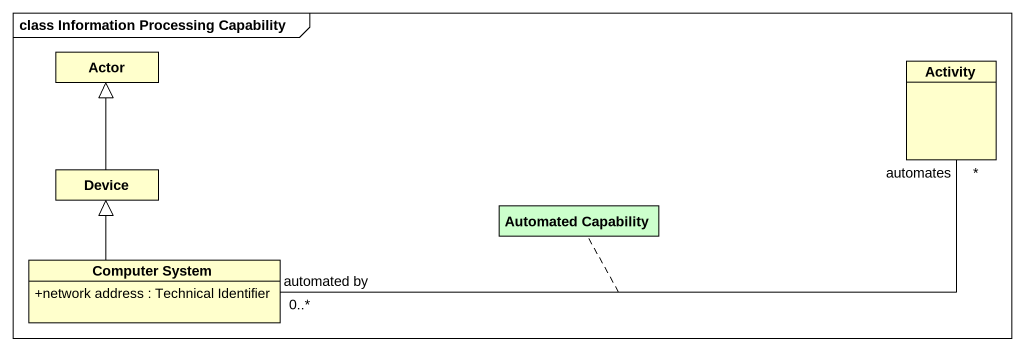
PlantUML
@startuml
mainframe class Information Processing Capability
hide circle
hide empty members
skinparam classAttributeIconSize 0
class "Actor" as Actor_
class Activity
class Device
class "Automated Capability" as Automated_Capability #CCFFCC
class "Computer System" as Computer_System {
  +network address : Technical Identifier
}
Device -up-|> Actor_
Computer_System "automated by\n0..*" -right- "automates\n*" Activity
(Computer_System, Activity) .. Automated_Capability
Computer_System -up-|> Device
@enduml
